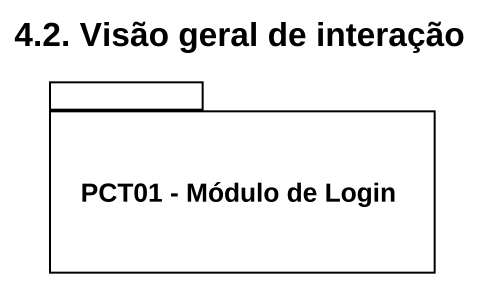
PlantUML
@startuml
title 4.2. Visão geral de interação
package "PCT01 - Módulo de Login" as PCT01_Módulo_de_Login {
}
@enduml
